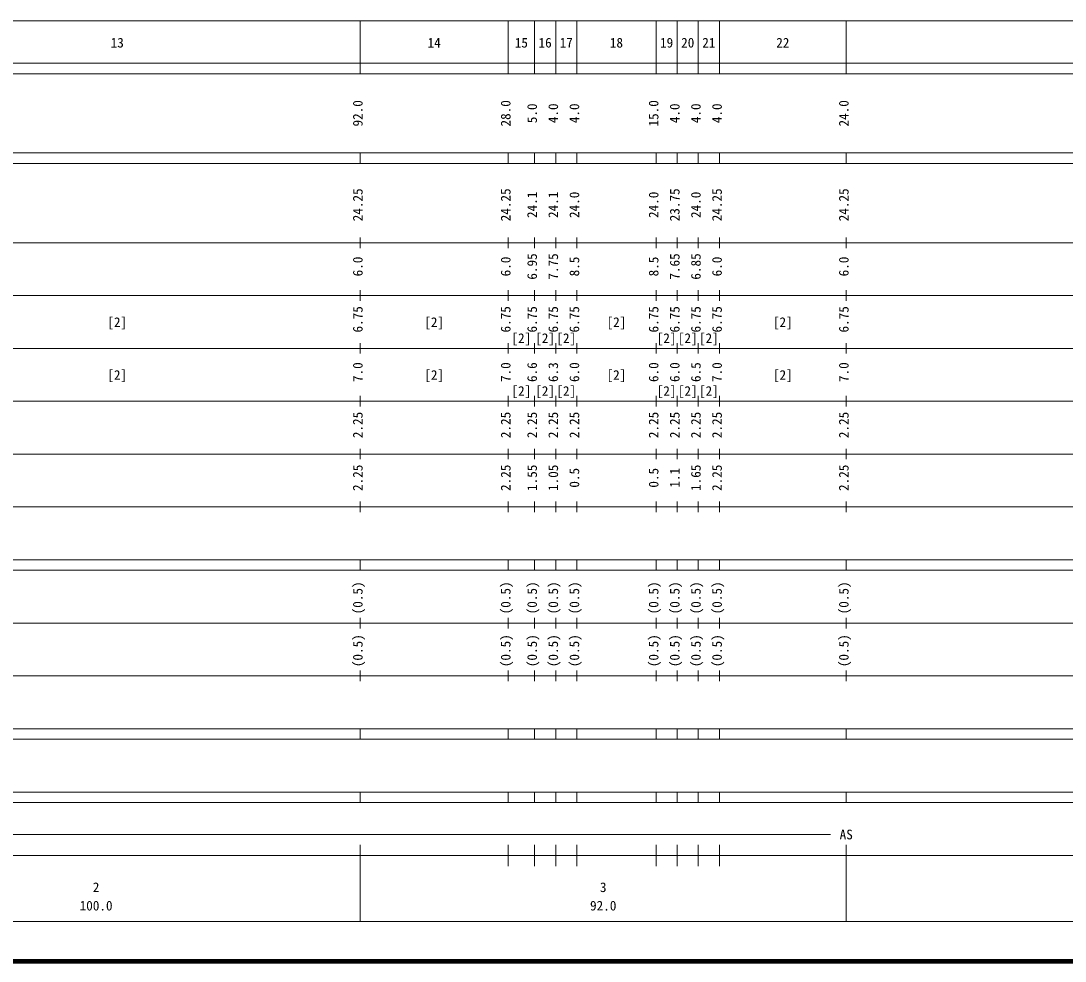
# Model space of a CAD drawing. Units: millimetres on the paper, enlarged 1000 times. Extents: x 40000 to 680000, y 20000 to 380000.
# Drawn here: x 203764 to 401439, y 20000 to 198000 of the extents above; entities that cross this region are included whole.
import ezdxf
from ezdxf.enums import TextEntityAlignment as Align

# ---------------------------------------------------------------- set-up
doc = ezdxf.new("R2010")
doc.units = ezdxf.units.MM
doc.header["$LTSCALE"] = 1000
doc.layers.add('M-TTL', color=2, linetype='Continuous', lineweight=140)
doc.layers.add('M-TTL-BAND', color=7, linetype='Continuous', lineweight=13)
doc.styles.add('ＭＳ ゴシック', font='')
doc.styles.get('ＭＳ ゴシック').set_extended_font_data('MS Gothic')

msp = doc.modelspace()

# ---------------------------------------------------------------- linework, layer by layer
at = {"layer": 'M-TTL'}
msp.add_line((40000, 20000), (680000, 20000), dxfattribs=at)
at = {"layer": 'M-TTL-BAND'}
for p, q in [((68000, 198000), (579000, 198000)), ((268000, 188000), (268000, 198000)), ((296000, 188000), (296000, 198000)), ((301000, 188000), (301000, 198000)), ((305000, 188000), (305000, 198000)), ((309000, 188000), (309000, 198000)), ((324000, 188000), (324000, 198000)), ((328000, 188000), (328000, 198000)), ((332000, 188000), (332000, 198000)), ((336000, 188000), (336000, 198000)), ((360000, 188000), (360000, 198000)), ((40000, 190000), (579000, 190000)), ((40000, 188000), (579000, 188000)), ((40000, 173000), (579000, 173000)), ((268000, 171000), (268000, 173000)), ((296000, 171000), (296000, 173000)), ((301000, 171000), (301000, 173000)), ((305000, 171000), (305000, 173000)), ((309000, 171000), (309000, 173000)), ((324000, 171000), (324000, 173000)), ((328000, 171000), (328000, 173000)), ((332000, 171000), (332000, 173000)), ((336000, 171000), (336000, 173000)), ((360000, 171000), (360000, 173000)), ((40000, 171000), (579000, 171000)), ((268000, 155000), (268000, 157000)), ((296000, 155000), (296000, 157000)), ((301000, 155000), (301000, 157000)), ((305000, 155000), (305000, 157000)), ((309000, 155000), (309000, 157000)), ((324000, 155000), (324000, 157000)), ((328000, 155000), (328000, 157000)), ((332000, 155000), (332000, 157000)), ((336000, 155000), (336000, 157000)), ((360000, 155000), (360000, 157000)), ((40000, 156000), (579000, 156000)), ((268000, 145000), (268000, 147000)), ((296000, 145000), (296000, 147000)), ((301000, 145000), (301000, 147000)), ((305000, 145000), (305000, 147000)), ((309000, 145000), (309000, 147000)), ((324000, 145000), (324000, 147000)), ((328000, 145000), (328000, 147000)), ((332000, 145000), (332000, 147000)), ((336000, 145000), (336000, 147000)), ((360000, 145000), (360000, 147000)), ((46000, 146000), (579000, 146000)), ((268000, 135000), (268000, 137000)), ((296000, 135000), (296000, 137000)), ((301000, 135000), (301000, 137000)), ((305000, 135000), (305000, 137000)), ((309000, 135000), (309000, 137000)), ((324000, 135000), (324000, 137000)), ((328000, 135000), (328000, 137000)), ((332000, 135000), (332000, 137000)), ((336000, 135000), (336000, 137000)), ((360000, 135000), (360000, 137000)), ((52000, 136000), (579000, 136000)), ((268000, 125000), (268000, 127000)), ((296000, 125000), (296000, 127000)), ((301000, 125000), (301000, 127000)), ((305000, 125000), (305000, 127000)), ((309000, 125000), (309000, 127000)), ((324000, 125000), (324000, 127000)), ((328000, 125000), (328000, 127000)), ((332000, 125000), (332000, 127000)), ((336000, 125000), (336000, 127000)), ((360000, 125000), (360000, 127000)), ((46000, 126000), (579000, 126000)), ((268000, 115000), (268000, 117000)), ((296000, 115000), (296000, 117000)), ((301000, 115000), (301000, 117000)), ((305000, 115000), (305000, 117000)), ((309000, 115000), (309000, 117000)), ((324000, 115000), (324000, 117000)), ((328000, 115000), (328000, 117000)), ((332000, 115000), (332000, 117000)), ((336000, 115000), (336000, 117000)), ((360000, 115000), (360000, 117000)), ((52000, 116000), (579000, 116000)), ((268000, 105000), (268000, 107000)), ((296000, 105000), (296000, 107000)), ((301000, 105000), (301000, 107000)), ((305000, 105000), (305000, 107000)), ((309000, 105000), (309000, 107000)), ((324000, 105000), (324000, 107000)), ((328000, 105000), (328000, 107000)), ((332000, 105000), (332000, 107000)), ((336000, 105000), (336000, 107000)), ((360000, 105000), (360000, 107000)), ((46000, 106000), (579000, 106000)), ((40000, 96000), (579000, 96000)), ((268000, 94000), (268000, 96000)), ((296000, 94000), (296000, 96000)), ((301000, 94000), (301000, 96000)), ((305000, 94000), (305000, 96000)), ((309000, 94000), (309000, 96000)), ((324000, 94000), (324000, 96000)), ((328000, 94000), (328000, 96000)), ((332000, 94000), (332000, 96000)), ((336000, 94000), (336000, 96000)), ((360000, 94000), (360000, 96000)), ((40000, 94000), (579000, 94000)), ((49000, 84000), (579000, 84000)), ((268000, 83000), (268000, 85000)), ((296000, 83000), (296000, 85000)), ((301000, 83000), (301000, 85000)), ((305000, 83000), (305000, 85000)), ((309000, 83000), (309000, 85000)), ((324000, 83000), (324000, 85000)), ((328000, 83000), (328000, 85000)), ((332000, 83000), (332000, 85000)), ((336000, 83000), (336000, 85000)), ((360000, 83000), (360000, 85000)), ((40000, 74000), (579000, 74000)), ((268000, 73000), (268000, 75000)), ((296000, 73000), (296000, 75000)), ((301000, 73000), (301000, 75000)), ((305000, 73000), (305000, 75000)), ((309000, 73000), (309000, 75000)), ((324000, 73000), (324000, 75000)), ((328000, 73000), (328000, 75000)), ((332000, 73000), (332000, 75000)), ((336000, 73000), (336000, 75000)), ((360000, 73000), (360000, 75000)), ((40000, 64000), (579000, 64000)), ((268000, 62000), (268000, 64000)), ((296000, 62000), (296000, 64000)), ((301000, 62000), (301000, 64000)), ((305000, 62000), (305000, 64000)), ((309000, 62000), (309000, 64000)), ((324000, 62000), (324000, 64000)), ((328000, 62000), (328000, 64000)), ((332000, 62000), (332000, 64000)), ((336000, 62000), (336000, 64000)), ((360000, 62000), (360000, 64000)), ((40000, 62000), (579000, 62000)), ((40000, 52000), (579000, 52000)), ((268000, 50000), (268000, 52000)), ((296000, 50000), (296000, 52000)), ((301000, 50000), (301000, 52000)), ((305000, 50000), (305000, 52000)), ((309000, 50000), (309000, 52000)), ((324000, 50000), (324000, 52000)), ((328000, 50000), (328000, 52000)), ((332000, 50000), (332000, 52000)), ((336000, 50000), (336000, 52000)), ((360000, 50000), (360000, 52000)), ((40000, 50000), (579000, 50000)), ((71000, 44000), (357000, 44000)), ((268000, 27500), (268000, 42000)), ((296000, 38000), (296000, 42000)), ((301000, 38000), (301000, 42000)), ((305000, 38000), (305000, 42000)), ((309000, 38000), (309000, 42000)), ((324000, 38000), (324000, 42000)), ((328000, 38000), (328000, 42000)), ((332000, 38000), (332000, 42000)), ((336000, 38000), (336000, 42000)), ((360000, 27500), (360000, 42000)), ((40000, 40000), (579000, 40000)), ((68000, 27500), (579000, 27500))]:
    msp.add_line(p, q, dxfattribs=at)

# ---------------------------------------------------------------- texts
at = {"layer": 'M-TTL-BAND', "style": 'ＭＳ ゴシック'}
for s, p in [('13', (222000, 192405)), ('14', (282000, 192405)), ('15', (298500, 192405)), ('16', (303000, 192405)), ('17', (307000, 192405)), ('18', (316500, 192405)), ('19', (326000, 192405)), ('20', (330000, 192405)), ('21', (334000, 192405)), ('22', (348000, 192405)), ('[2]', (222000, 139500)), ('[2]', (282000, 139500)), ('[2]', (316500, 139500)), ('[2]', (348000, 139500)), ('[2]', (298500, 136468)), ('[2]', (303000, 136468)), ('[2]', (307000, 136468)), ('[2]', (326000, 136468)), ('[2]', (330000, 136468)), ('[2]', (334000, 136468)), ('[2]', (222000, 129500)), ('[2]', (282000, 129500)), ('[2]', (316500, 129500)), ('[2]', (348000, 129500)), ('[2]', (298500, 126468)), ('[2]', (303000, 126468)), ('[2]', (307000, 126468)), ('[2]', (326000, 126468)), ('[2]', (330000, 126468)), ('[2]', (334000, 126468)), ('AS', (360000, 42500)), ('2', (218000, 32523)), ('3', (314000, 32523)), ('100.0', (218000, 29033)), ('92.0', (314000, 29033))]:
    msp.add_text(s, height=1833, dxfattribs=at).set_placement(p, align=Align.BOTTOM_CENTER)
for s, p in [('92.0', (269000, 180500)), ('28.0', (297000, 180500)), ('5.0', (302000, 180500)), ('4.0', (306000, 180500)), ('4.0', (310000, 180500)), ('15.0', (325000, 180500)), ('4.0', (329000, 180500)), ('4.0', (333000, 180500)), ('4.0', (337000, 180500)), ('24.0', (361000, 180500)), ('24.25', (269000, 163174)), ('24.25', (297000, 163174)), ('23.75', (329000, 163174)), ('24.25', (337000, 163174)), ('24.25', (361000, 163174)), ('24.1', (302000, 163174)), ('24.1', (306000, 163174)), ('24.0', (310000, 163174)), ('24.0', (325000, 163174)), ('24.0', (333000, 163174)), ('6.0', (269000, 151500)), ('6.0', (297000, 151500)), ('6.95', (302000, 151500)), ('7.75', (306000, 151500)), ('8.5', (310000, 151500)), ('8.5', (325000, 151500)), ('7.65', (329000, 151500)), ('6.85', (333000, 151500)), ('6.0', (337000, 151500)), ('6.0', (361000, 151500)), ('6.75', (269000, 141500)), ('6.75', (297000, 141500)), ('6.75', (302000, 141500)), ('6.75', (306000, 141500)), ('6.75', (310000, 141500)), ('6.75', (325000, 141500)), ('6.75', (329000, 141500)), ('6.75', (333000, 141500)), ('6.75', (337000, 141500)), ('6.75', (361000, 141500)), ('7.0', (269000, 131500)), ('7.0', (297000, 131500)), ('6.6', (302000, 131500)), ('6.3', (306000, 131500)), ('6.0', (310000, 131500)), ('6.0', (325000, 131500)), ('6.0', (329000, 131500)), ('6.5', (333000, 131500)), ('7.0', (337000, 131500)), ('7.0', (361000, 131500)), ('2.25', (269000, 121500)), ('2.25', (297000, 121500)), ('2.25', (302000, 121500)), ('2.25', (306000, 121500)), ('2.25', (310000, 121500)), ('2.25', (325000, 121500)), ('2.25', (329000, 121500)), ('2.25', (333000, 121500)), ('2.25', (337000, 121500)), ('2.25', (361000, 121500)), ('2.25', (269000, 111500)), ('2.25', (297000, 111500)), ('1.55', (302000, 111500)), ('1.05', (306000, 111500)), ('0.5', (310000, 111500)), ('0.5', (325000, 111500)), ('1.1', (329000, 111500)), ('1.65', (333000, 111500)), ('2.25', (337000, 111500)), ('2.25', (361000, 111500)), ('(0.5)', (269000, 88764)), ('(0.5)', (297000, 88764)), ('(0.5)', (302000, 88764)), ('(0.5)', (306000, 88764)), ('(0.5)', (310000, 88764)), ('(0.5)', (325000, 88764)), ('(0.5)', (329000, 88764)), ('(0.5)', (333000, 88764)), ('(0.5)', (337000, 88764)), ('(0.5)', (361000, 88764)), ('(0.5)', (269000, 78764)), ('(0.5)', (297000, 78764)), ('(0.5)', (302000, 78764)), ('(0.5)', (306000, 78764)), ('(0.5)', (310000, 78764)), ('(0.5)', (325000, 78764)), ('(0.5)', (329000, 78764)), ('(0.5)', (333000, 78764)), ('(0.5)', (337000, 78764)), ('(0.5)', (361000, 78764))]:
    msp.add_text(s, height=1833, rotation=90, dxfattribs=at).set_placement(p, align=Align.BOTTOM_CENTER)

doc.saveas('drawing.dxf')
